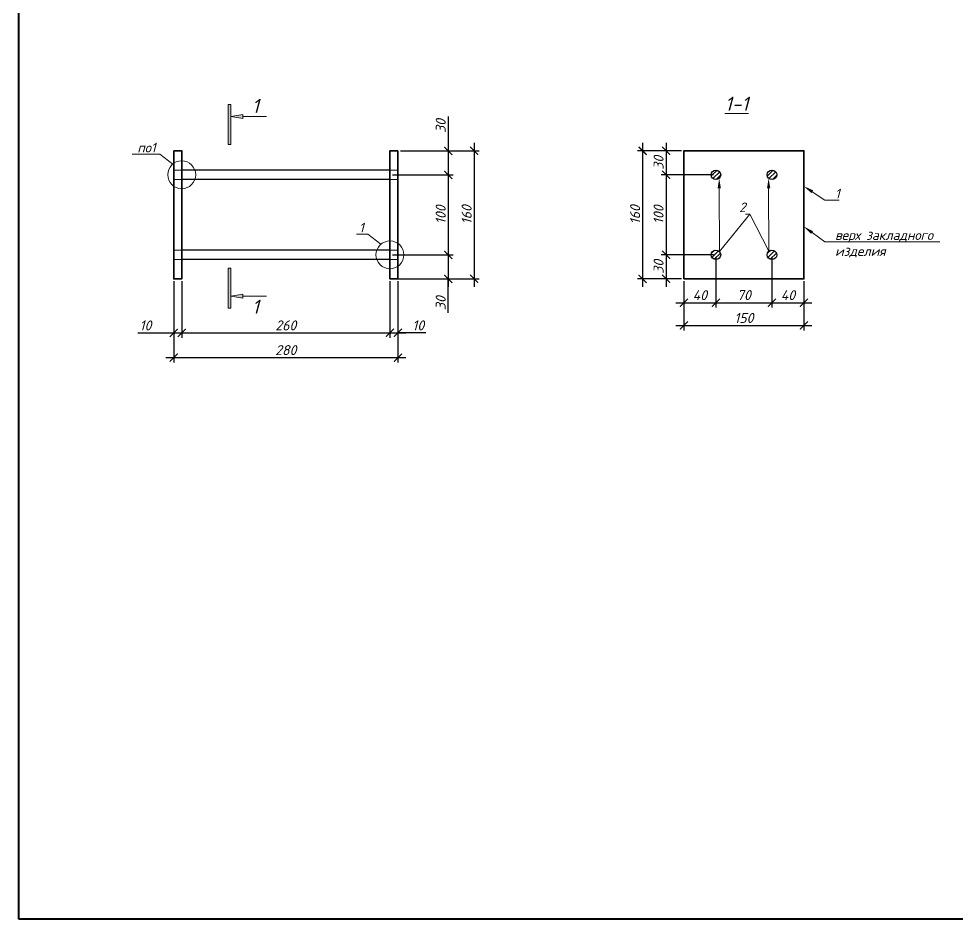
# Model space of a CAD drawing. Header units: millimetres. Extents: x -1807136 to 209800, y 0 to 410608.
# Drawn here: x 137875 to 139047, y 56757 to 57882 of the extents above; entities that cross this region are included whole.
import ezdxf
from ezdxf import colors
from ezdxf.entities.mleader import LeaderData, LeaderLine
from ezdxf.enums import TextEntityAlignment as Align
from ezdxf.math import Vec2, Vec3

# ---------------------------------------------------------------- set-up
doc = ezdxf.new("R2010")
doc.units = ezdxf.units.MM
doc.header["$PDMODE"] = 3
doc.layers.get('0').update_dxf_attribs({"lineweight": 5})
doc.layers.get('Defpoints').update_dxf_attribs({"lineweight": 0})
for name, color, linetype, lineweight in [('!!!Металл разрез', 7, 'Continuous', 35), ('#Dimensions', 7, 'Continuous', 9), ('#Арматура', 152, 'Continuous', 30), ('k_ Размеры', 7, 'Continuous', 15)]:
    doc.layers.add(name, color=color, linetype=linetype, lineweight=lineweight)
doc.styles.add('STEP PR', font='isocpeui.ttf')
doc.dimstyles.new('SPDS', dxfattribs={"dimscale": 10, "dimtxt": 2.5, "dimasz": 2, "dimexe": 1.25, "dimexo": 0.625, "dimtad": 1, "dimdec": 0, "dimrnd": 0.001, "dimtxsty": 'STEP PR', "dimblk": 'ARCHTICK', "dimcen": 2.5, "dimdle": 2, "dimclrd": 256, "dimclre": 256, "dimclrt": 7, "dimadec": 0, "dimazin": 2, "dimtfac": 0.75, "dimtdec": 0, "dimtmove": 1, "dimatfit": 3, "dimfxl": 1, "dimtolj": 1, "dimarcsym": 1})

# ---------------------------------------------------------------- blocks, each defined once
blk = doc.blocks.new('*U55')
at = {"layer": '#Арматура', "lineweight": 0}
h = blk.add_hatch(dxfattribs=at)
h.set_pattern_fill('ANSI31', scale=1.2)
edge = h.paths.add_edge_path()
edge.add_arc((0, 6), 6, 0, 360)
blk.add_circle((0, 6), 6)
blk = doc.blocks.new('_ArchTick')
at = {"color": 0, "linetype": 'ByBlock', "const_width": 0.15}
blk.add_lwpolyline([(-0.5, -0.5), (0.5, 0.5)], dxfattribs=at)
blk = doc.blocks.new('*D376')
at = {"layer": '#Dimensions', "lineweight": -2, "transparency": 16777216}
for p, q in [((138683.6, 57727.5), (138683.6, 57677.5)), ((138702.7, 57717.5), (138677.3, 57717.5)), ((138742.7, 57687.5), (138677.3, 57687.5))]:
    blk.add_line(p, q, dxfattribs=at)
at = {"layer": 'Defpoints', "color": 0, "transparency": 16777216}
for p in [(138705.8, 57717.5), (138683.6, 57687.5), (138745.8, 57687.5)]:
    blk.add_point(p, dxfattribs=at)
at = {"layer": '#Dimensions', "lineweight": -2, "transparency": 16777216, "xscale": 10, "yscale": 10, "zscale": 10}
for p, rotation in [((138683.6, 57717.5), 90), ((138683.6, 57687.5), 270)]:
    blk.add_blockref('_ArchTick', p, dxfattribs=dict(at, rotation=rotation))
at = {"layer": '#Dimensions', "color": 7, "transparency": 16777216, "insert": (138674.2, 57702.5), "char_height": 12.5, "attachment_point": 5, "rotation": 90, "style": 'STEP PR'}
blk.add_mtext('\\A1;30', dxfattribs=at)
blk = doc.blocks.new('*D377')
at = {"layer": '#Dimensions', "lineweight": -2, "transparency": 16777216}
for p, q in [((138683.6, 57697.5), (138683.6, 57577.5)), ((138742.7, 57687.5), (138677.3, 57687.5)), ((138742.7, 57587.5), (138677.3, 57587.5))]:
    blk.add_line(p, q, dxfattribs=at)
at = {"layer": 'Defpoints', "color": 0, "transparency": 16777216}
for p in [(138745.8, 57687.5), (138683.6, 57587.5), (138745.8, 57587.5)]:
    blk.add_point(p, dxfattribs=at)
at = {"layer": '#Dimensions', "lineweight": -2, "transparency": 16777216, "xscale": 10, "yscale": 10, "zscale": 10}
for p, rotation in [((138683.6, 57687.5), 90), ((138683.6, 57587.5), 270)]:
    blk.add_blockref('_ArchTick', p, dxfattribs=dict(at, rotation=rotation))
at = {"layer": '#Dimensions', "color": 7, "transparency": 16777216, "insert": (138674.2, 57637.5), "char_height": 12.5, "attachment_point": 5, "rotation": 90, "style": 'STEP PR'}
blk.add_mtext('\\A1;100', dxfattribs=at)
blk = doc.blocks.new('*D378')
at = {"layer": '#Dimensions', "lineweight": -2, "transparency": 16777216}
for p, q in [((138683.6, 57597.5), (138683.6, 57547.5)), ((138742.7, 57587.5), (138677.3, 57587.5)), ((138702.7, 57557.5), (138677.3, 57557.5))]:
    blk.add_line(p, q, dxfattribs=at)
at = {"layer": 'Defpoints', "color": 0, "transparency": 16777216}
for p in [(138745.8, 57587.5), (138683.6, 57557.5), (138705.8, 57557.5)]:
    blk.add_point(p, dxfattribs=at)
at = {"layer": '#Dimensions', "lineweight": -2, "transparency": 16777216, "xscale": 10, "yscale": 10, "zscale": 10}
for p, rotation in [((138683.6, 57587.5), 90), ((138683.6, 57557.5), 270)]:
    blk.add_blockref('_ArchTick', p, dxfattribs=dict(at, rotation=rotation))
at = {"layer": '#Dimensions', "color": 7, "transparency": 16777216, "insert": (138674.2, 57572.5), "char_height": 12.5, "attachment_point": 5, "rotation": 90, "style": 'STEP PR'}
blk.add_mtext('\\A1;30', dxfattribs=at)
blk = doc.blocks.new('*D379')
at = {"layer": '#Dimensions', "lineweight": -2, "transparency": 16777216}
for p, q in [((138745.8, 57584.4), (138745.8, 57521.5)), ((138705.8, 57554.4), (138705.8, 57521.5)), ((138695.8, 57527.7), (138755.8, 57527.7))]:
    blk.add_line(p, q, dxfattribs=at)
at = {"layer": 'Defpoints', "color": 0, "transparency": 16777216}
for p in [(138745.8, 57587.5), (138705.8, 57557.5), (138745.8, 57527.7)]:
    blk.add_point(p, dxfattribs=at)
at = {"layer": '#Dimensions', "lineweight": -2, "transparency": 16777216, "xscale": 10, "yscale": 10, "zscale": 10, "rotation": 180}
blk.add_blockref('_ArchTick', (138705.8, 57527.7), dxfattribs=at)
at = {"layer": '#Dimensions', "lineweight": -2, "transparency": 16777216, "xscale": 10, "yscale": 10, "zscale": 10}
blk.add_blockref('_ArchTick', (138745.8, 57527.7), dxfattribs=at)
at = {"layer": '#Dimensions', "color": 7, "transparency": 16777216, "insert": (138725.8, 57537.1), "char_height": 12.5, "attachment_point": 5, "style": 'STEP PR'}
blk.add_mtext('\\A1;40', dxfattribs=at)
blk = doc.blocks.new('*D380')
at = {"layer": '#Dimensions', "lineweight": -2, "transparency": 16777216}
for p, q in [((138745.8, 57584.4), (138745.8, 57521.5)), ((138815.8, 57584.4), (138815.8, 57521.5)), ((138735.8, 57527.7), (138825.8, 57527.7))]:
    blk.add_line(p, q, dxfattribs=at)
at = {"layer": 'Defpoints', "color": 0, "transparency": 16777216}
for p in [(138745.8, 57587.5), (138815.8, 57587.5), (138815.8, 57527.7)]:
    blk.add_point(p, dxfattribs=at)
at = {"layer": '#Dimensions', "lineweight": -2, "transparency": 16777216, "xscale": 10, "yscale": 10, "zscale": 10, "rotation": 180}
blk.add_blockref('_ArchTick', (138745.8, 57527.7), dxfattribs=at)
at = {"layer": '#Dimensions', "lineweight": -2, "transparency": 16777216, "xscale": 10, "yscale": 10, "zscale": 10}
blk.add_blockref('_ArchTick', (138815.8, 57527.7), dxfattribs=at)
at = {"layer": '#Dimensions', "color": 7, "transparency": 16777216, "insert": (138780.8, 57537.2), "char_height": 12.5, "attachment_point": 5, "style": 'STEP PR'}
blk.add_mtext('\\A1;70', dxfattribs=at)
blk = doc.blocks.new('*D381')
at = {"layer": '#Dimensions', "lineweight": -2, "transparency": 16777216}
for p, q in [((138815.8, 57584.4), (138815.8, 57521.5)), ((138855.8, 57554.4), (138855.8, 57521.5)), ((138805.8, 57527.7), (138865.8, 57527.7))]:
    blk.add_line(p, q, dxfattribs=at)
at = {"layer": 'Defpoints', "color": 0, "transparency": 16777216}
for p in [(138815.8, 57587.5), (138855.8, 57557.5), (138855.8, 57527.7)]:
    blk.add_point(p, dxfattribs=at)
at = {"layer": '#Dimensions', "lineweight": -2, "transparency": 16777216, "xscale": 10, "yscale": 10, "zscale": 10, "rotation": 180}
blk.add_blockref('_ArchTick', (138815.8, 57527.7), dxfattribs=at)
at = {"layer": '#Dimensions', "lineweight": -2, "transparency": 16777216, "xscale": 10, "yscale": 10, "zscale": 10}
blk.add_blockref('_ArchTick', (138855.8, 57527.7), dxfattribs=at)
at = {"layer": '#Dimensions', "color": 7, "transparency": 16777216, "insert": (138835.8, 57537.1), "char_height": 12.5, "attachment_point": 5, "style": 'STEP PR'}
blk.add_mtext('\\A1;40', dxfattribs=at)
blk = doc.blocks.new('*D382')
at = {"layer": '#Dimensions', "lineweight": -2, "transparency": 16777216}
for p, q in [((138654.3, 57727.5), (138654.3, 57547.5)), ((138702.7, 57717.5), (138648, 57717.5)), ((138702.7, 57557.5), (138648, 57557.5))]:
    blk.add_line(p, q, dxfattribs=at)
at = {"layer": 'Defpoints', "color": 0, "transparency": 16777216}
for p in [(138705.8, 57717.5), (138654.3, 57557.5), (138705.8, 57557.5)]:
    blk.add_point(p, dxfattribs=at)
at = {"layer": '#Dimensions', "lineweight": -2, "transparency": 16777216, "xscale": 10, "yscale": 10, "zscale": 10}
for p, rotation in [((138654.3, 57717.5), 90), ((138654.3, 57557.5), 270)]:
    blk.add_blockref('_ArchTick', p, dxfattribs=dict(at, rotation=rotation))
at = {"layer": '#Dimensions', "color": 7, "transparency": 16777216, "insert": (138644.9, 57637.5), "char_height": 12.5, "attachment_point": 5, "rotation": 90, "style": 'STEP PR'}
blk.add_mtext('\\A1;160', dxfattribs=at)
blk = doc.blocks.new('*D383')
at = {"layer": '#Dimensions', "lineweight": -2, "transparency": 16777216}
for p, q in [((138705.8, 57554.4), (138705.8, 57493)), ((138855.8, 57554.4), (138855.8, 57493)), ((138695.8, 57499.2), (138865.8, 57499.2))]:
    blk.add_line(p, q, dxfattribs=at)
at = {"layer": 'Defpoints', "color": 0, "transparency": 16777216}
for p in [(138705.8, 57557.5), (138855.8, 57557.5), (138855.8, 57499.2)]:
    blk.add_point(p, dxfattribs=at)
at = {"layer": '#Dimensions', "lineweight": -2, "transparency": 16777216, "xscale": 10, "yscale": 10, "zscale": 10, "rotation": 180}
blk.add_blockref('_ArchTick', (138705.8, 57499.2), dxfattribs=at)
at = {"layer": '#Dimensions', "lineweight": -2, "transparency": 16777216, "xscale": 10, "yscale": 10, "zscale": 10}
blk.add_blockref('_ArchTick', (138855.8, 57499.2), dxfattribs=at)
at = {"layer": '#Dimensions', "color": 7, "transparency": 16777216, "insert": (138780.8, 57508.6), "char_height": 12.5, "attachment_point": 5, "style": 'STEP PR'}
blk.add_mtext('\\A1;150', dxfattribs=at)
blk = doc.blocks.new('*D384')
at = {"layer": '#Dimensions', "lineweight": -2, "transparency": 16777216}
for p, q in [((138411.5, 57760.4), (138411.5, 57717.5)), ((138411.5, 57727.5), (138411.5, 57677.5)), ((138351.7, 57717.5), (138417.7, 57717.5)), ((138341.7, 57687.5), (138417.7, 57687.5))]:
    blk.add_line(p, q, dxfattribs=at)
at = {"layer": 'Defpoints', "color": 0, "transparency": 16777216}
for p in [(138348.6, 57717.5), (138338.6, 57687.5), (138411.5, 57687.5)]:
    blk.add_point(p, dxfattribs=at)
at = {"layer": '#Dimensions', "lineweight": -2, "transparency": 16777216, "xscale": 10, "yscale": 10, "zscale": 10}
for p, rotation in [((138411.5, 57717.5), 90), ((138411.5, 57687.5), 270)]:
    blk.add_blockref('_ArchTick', p, dxfattribs=dict(at, rotation=rotation))
at = {"layer": '#Dimensions', "color": 7, "transparency": 16777216, "insert": (138402.1, 57748.5), "char_height": 12.5, "attachment_point": 5, "rotation": 90, "style": 'STEP PR'}
blk.add_mtext('\\A1;30', dxfattribs=at)
blk = doc.blocks.new('*D385')
at = {"layer": '#Dimensions', "lineweight": -2, "transparency": 16777216}
for p, q in [((138411.5, 57697.5), (138411.5, 57577.5)), ((138341.7, 57687.5), (138417.7, 57687.5)), ((138341.7, 57587.5), (138417.7, 57587.5))]:
    blk.add_line(p, q, dxfattribs=at)
at = {"layer": 'Defpoints', "color": 0, "transparency": 16777216}
for p in [(138338.6, 57687.5), (138338.6, 57587.5), (138411.5, 57587.5)]:
    blk.add_point(p, dxfattribs=at)
at = {"layer": '#Dimensions', "lineweight": -2, "transparency": 16777216, "xscale": 10, "yscale": 10, "zscale": 10}
for p, rotation in [((138411.5, 57687.5), 90), ((138411.5, 57587.5), 270)]:
    blk.add_blockref('_ArchTick', p, dxfattribs=dict(at, rotation=rotation))
at = {"layer": '#Dimensions', "color": 7, "transparency": 16777216, "insert": (138402.1, 57637.5), "char_height": 12.5, "attachment_point": 5, "rotation": 90, "style": 'STEP PR'}
blk.add_mtext('\\A1;100', dxfattribs=at)
blk = doc.blocks.new('*D386')
at = {"layer": '#Dimensions', "lineweight": -2, "transparency": 16777216}
for p, q in [((138411.5, 57597.5), (138411.5, 57547.5)), ((138341.7, 57587.5), (138417.7, 57587.5)), ((138341.7, 57557.5), (138417.7, 57557.5)), ((138411.5, 57515.2), (138411.5, 57557.5))]:
    blk.add_line(p, q, dxfattribs=at)
at = {"layer": 'Defpoints', "color": 0, "transparency": 16777216}
for p in [(138338.6, 57587.5), (138338.6, 57557.5), (138411.5, 57557.5)]:
    blk.add_point(p, dxfattribs=at)
at = {"layer": '#Dimensions', "lineweight": -2, "transparency": 16777216, "xscale": 10, "yscale": 10, "zscale": 10}
for p, rotation in [((138411.5, 57587.5), 90), ((138411.5, 57557.5), 270)]:
    blk.add_blockref('_ArchTick', p, dxfattribs=dict(at, rotation=rotation))
at = {"layer": '#Dimensions', "color": 7, "transparency": 16777216, "insert": (138402.1, 57527.1), "char_height": 12.5, "attachment_point": 5, "rotation": 90, "style": 'STEP PR'}
blk.add_mtext('\\A1;30', dxfattribs=at)
blk = doc.blocks.new('*D387')
at = {"layer": '#Dimensions', "lineweight": -2, "transparency": 16777216}
for p, q in [((138068.6, 57554.4), (138068.6, 57483.7)), ((138078.6, 57554.4), (138078.6, 57483.7)), ((138023.9, 57490), (138068.6, 57490)), ((138058.6, 57490), (138088.6, 57490))]:
    blk.add_line(p, q, dxfattribs=at)
at = {"layer": 'Defpoints', "color": 0, "transparency": 16777216}
for p in [(138068.6, 57557.5), (138078.6, 57557.5), (138078.6, 57490)]:
    blk.add_point(p, dxfattribs=at)
at = {"layer": '#Dimensions', "lineweight": -2, "transparency": 16777216, "xscale": 10, "yscale": 10, "zscale": 10, "rotation": 180}
blk.add_blockref('_ArchTick', (138068.6, 57490), dxfattribs=at)
at = {"layer": '#Dimensions', "lineweight": -2, "transparency": 16777216, "xscale": 10, "yscale": 10, "zscale": 10}
blk.add_blockref('_ArchTick', (138078.6, 57490), dxfattribs=at)
at = {"layer": '#Dimensions', "color": 7, "transparency": 16777216, "insert": (138033.3, 57499.3), "char_height": 12.5, "attachment_point": 5, "style": 'STEP PR'}
blk.add_mtext('\\A1;10', dxfattribs=at)
blk = doc.blocks.new('*D388')
at = {"layer": '#Dimensions', "lineweight": -2, "transparency": 16777216}
for p, q in [((138078.6, 57554.4), (138078.6, 57483.7)), ((138338.6, 57554.4), (138338.6, 57483.7)), ((138068.6, 57490), (138348.6, 57490))]:
    blk.add_line(p, q, dxfattribs=at)
at = {"layer": 'Defpoints', "color": 0, "transparency": 16777216}
for p in [(138078.6, 57557.5), (138338.6, 57557.5), (138338.6, 57490)]:
    blk.add_point(p, dxfattribs=at)
at = {"layer": '#Dimensions', "lineweight": -2, "transparency": 16777216, "xscale": 10, "yscale": 10, "zscale": 10, "rotation": 180}
blk.add_blockref('_ArchTick', (138078.6, 57490), dxfattribs=at)
at = {"layer": '#Dimensions', "lineweight": -2, "transparency": 16777216, "xscale": 10, "yscale": 10, "zscale": 10}
blk.add_blockref('_ArchTick', (138338.6, 57490), dxfattribs=at)
at = {"layer": '#Dimensions', "color": 7, "transparency": 16777216, "insert": (138208.6, 57499.3), "char_height": 12.5, "attachment_point": 5, "style": 'STEP PR'}
blk.add_mtext('\\A1;260', dxfattribs=at)
blk = doc.blocks.new('*D389')
at = {"layer": '#Dimensions', "lineweight": -2, "transparency": 16777216}
for p, q in [((138338.6, 57554.4), (138338.6, 57483.7)), ((138348.6, 57554.4), (138348.6, 57483.7)), ((138328.6, 57490), (138358.6, 57490)), ((138383.4, 57490), (138348.6, 57490))]:
    blk.add_line(p, q, dxfattribs=at)
at = {"layer": 'Defpoints', "color": 0, "transparency": 16777216}
for p in [(138338.6, 57557.5), (138348.6, 57557.5), (138348.6, 57490)]:
    blk.add_point(p, dxfattribs=at)
at = {"layer": '#Dimensions', "lineweight": -2, "transparency": 16777216, "xscale": 10, "yscale": 10, "zscale": 10, "rotation": 180}
blk.add_blockref('_ArchTick', (138338.6, 57490), dxfattribs=at)
at = {"layer": '#Dimensions', "lineweight": -2, "transparency": 16777216, "xscale": 10, "yscale": 10, "zscale": 10}
blk.add_blockref('_ArchTick', (138348.6, 57490), dxfattribs=at)
at = {"layer": '#Dimensions', "color": 7, "transparency": 16777216, "insert": (138374, 57499.3), "char_height": 12.5, "attachment_point": 5, "style": 'STEP PR'}
blk.add_mtext('\\A1;10', dxfattribs=at)
blk = doc.blocks.new('*D390')
at = {"layer": '#Dimensions', "lineweight": -2, "transparency": 16777216}
for p, q in [((138443.8, 57727.5), (138443.8, 57547.5)), ((138351.7, 57717.5), (138450.1, 57717.5)), ((138351.7, 57557.5), (138450.1, 57557.5))]:
    blk.add_line(p, q, dxfattribs=at)
at = {"layer": 'Defpoints', "color": 0, "transparency": 16777216}
for p in [(138348.6, 57717.5), (138348.6, 57557.5), (138443.8, 57557.5)]:
    blk.add_point(p, dxfattribs=at)
at = {"layer": '#Dimensions', "lineweight": -2, "transparency": 16777216, "xscale": 10, "yscale": 10, "zscale": 10}
for p, rotation in [((138443.8, 57717.5), 90), ((138443.8, 57557.5), 270)]:
    blk.add_blockref('_ArchTick', p, dxfattribs=dict(at, rotation=rotation))
at = {"layer": '#Dimensions', "color": 7, "transparency": 16777216, "insert": (138434.5, 57637.5), "char_height": 12.5, "attachment_point": 5, "rotation": 90, "style": 'STEP PR'}
blk.add_mtext('\\A1;160', dxfattribs=at)
blk = doc.blocks.new('*D391')
at = {"layer": '#Dimensions', "lineweight": -2, "transparency": 16777216}
for p, q in [((138068.6, 57554.4), (138068.6, 57452.8)), ((138348.6, 57554.4), (138348.6, 57452.8)), ((138058.6, 57459), (138358.6, 57459))]:
    blk.add_line(p, q, dxfattribs=at)
at = {"layer": 'Defpoints', "color": 0, "transparency": 16777216}
for p in [(138068.6, 57557.5), (138348.6, 57557.5), (138348.6, 57459)]:
    blk.add_point(p, dxfattribs=at)
at = {"layer": '#Dimensions', "lineweight": -2, "transparency": 16777216, "xscale": 10, "yscale": 10, "zscale": 10, "rotation": 180}
blk.add_blockref('_ArchTick', (138068.6, 57459), dxfattribs=at)
at = {"layer": '#Dimensions', "lineweight": -2, "transparency": 16777216, "xscale": 10, "yscale": 10, "zscale": 10}
blk.add_blockref('_ArchTick', (138348.6, 57459), dxfattribs=at)
at = {"layer": '#Dimensions', "color": 7, "transparency": 16777216, "insert": (138208.6, 57468.4), "char_height": 12.5, "attachment_point": 5, "style": 'STEP PR'}
blk.add_mtext('\\A1;280', dxfattribs=at)
blk = doc.blocks.new('_None')
blk = doc.blocks.new('*U197')
at = {"linetype": 'ByBlock', "ltscale": 100}
h = blk.add_hatch(color=256, dxfattribs=at)
h.dxf.hatch_style = 1
h.paths.add_polyline_path([(35, 1000), (-35, 1000), (-35, 0), (35, 0)])
h = blk.add_hatch(color=256, dxfattribs=at)
h.dxf.hatch_style = 1
h.paths.add_polyline_path([(335, 750), (335, 700), (335, 650), (35, 700)])
for p, q in [((-35, 1000), (35, 1000)), ((-35, 0), (-35, 1000)), ((35, 1000), (35, 0)), ((35, 700), (335, 750)), ((335, 750), (335, 700)), ((35, 700), (335, 650)), ((335, 650), (335, 700)), ((35, 0), (-35, 0))]:
    blk.add_line(p, q, dxfattribs=at)
at = {"linetype": 'ByBlock', "ltscale": 100, "extrusion": (0, 1, 0), "elevation": 700}
blk.add_lwpolyline([(-925, 0), (-335, 0)], dxfattribs=at)
at = {"ltscale": 100, "style": 'STEP PR'}
blk.add_attdef('Nv', text='', height=350, dxfattribs=at).set_placement((781, 790), align=Align.RIGHT)
blk = doc.blocks.new('*U198')
at = {"linetype": 'ByBlock', "ltscale": 100}
h = blk.add_hatch(color=256, dxfattribs=at)
h.dxf.hatch_style = 1
h.paths.add_polyline_path([(35, 0), (-35, 0), (-35, -1000), (35, -1000)])
h = blk.add_hatch(color=256, dxfattribs=at)
h.dxf.hatch_style = 1
h.paths.add_polyline_path([(335, -750), (335, -700), (335, -650), (35, -700)])
for p, q in [((35, 0), (-35, 0)), ((-35, 0), (-35, -1000)), ((35, -1000), (35, 0)), ((35, -700), (335, -650)), ((35, -700), (335, -750)), ((335, -650), (335, -700)), ((335, -750), (335, -700)), ((-35, -1000), (35, -1000))]:
    blk.add_line(p, q, dxfattribs=at)
at = {"linetype": 'ByBlock', "ltscale": 100, "extrusion": (0, -1, 0), "elevation": 700}
blk.add_lwpolyline([(925, 0), (335, 0)], dxfattribs=at)
at = {"ltscale": 100, "style": 'STEP PR'}
blk.add_attdef('Nv', text='', height=350, dxfattribs=at).set_placement((781, -1140), align=Align.RIGHT)

msp = doc.modelspace()

# ---------------------------------------------------------------- linework, layer by layer
at = {"layer": '!!!Металл разрез'}
for points in [[(138068.61946, 57717.49319), (138078.61946, 57717.49319), (138078.61946, 57557.49319), (138068.61946, 57557.49319)], [(138348.61946, 57717.49319), (138338.61946, 57717.49319), (138338.61946, 57557.49319), (138348.61946, 57557.49319)], [(138705.80554, 57557.49319), (138855.80554, 57557.49319), (138855.80554, 57717.49319), (138705.80554, 57717.49319)]]:
    msp.add_lwpolyline(points, close=True, dxfattribs=at)
at = {"layer": '#Арматура'}
for points in [[(138338.61946, 57693.49319), (138078.61946, 57693.49319)], [(138338.61946, 57681.49319), (138078.61946, 57681.49319)], [(138338.61946, 57593.49319), (138078.61946, 57593.49319)], [(138338.61946, 57581.49319), (138078.61946, 57581.49319)]]:
    msp.add_lwpolyline(points, dxfattribs=at)
at = {"color": 3, "lineweight": 40}
msp.add_lwpolyline([(137875.04587, 65759.17017), (161551.49273, 65759.17017), (161551.49273, 56757.24038), (137875.04587, 56757.24038)], close=True, dxfattribs=at)
for points in [[(138078.61946, 57693.49319), (138068.61946, 57693.49319)], [(138338.61946, 57693.49319), (138348.61946, 57693.49319)], [(138078.61946, 57681.49319), (138068.61946, 57681.49319)], [(138338.61946, 57681.49319), (138348.61946, 57681.49319)], [(138078.61946, 57593.49319), (138068.61946, 57593.49319)], [(138338.61946, 57593.49319), (138348.61946, 57593.49319)], [(138078.61946, 57581.49319), (138068.61946, 57581.49319)], [(138338.61946, 57581.49319), (138348.61946, 57581.49319)]]:
    msp.add_lwpolyline(points)
at = {"layer": 'k_ Размеры'}
for centre in [(138078.61946, 57687.49319), (138338.61946, 57587.49319)]:
    msp.add_circle(centre, 17.38977, dxfattribs=at)

# ---------------------------------------------------------------- block references
at = {"layer": '#Арматура'}
for p in [(138745.80554, 57681.49319), (138815.80554, 57681.49319), (138745.80554, 57581.49319), (138815.80554, 57581.49319)]:
    msp.add_blockref('*U55', p, dxfattribs=at)
ref = msp.add_blockref('*U197', (138138.28436, 57725.31171), dxfattribs=dict(xscale=0.05, yscale=0.05, zscale=0.05))
ref.add_attrib('Nv', '1', dxfattribs={"ltscale": 100, "height": 17.5, "style": 'STEP PR'}).set_placement((138175.11541, 57764.81237), align=Align.RIGHT)
ref = msp.add_blockref('*U198', (138138.28436, 57570.90227), dxfattribs=dict(xscale=0.05, yscale=0.05, zscale=0.05))
ref.add_attrib('Nv', '1', dxfattribs={"ltscale": 100, "height": 17.5, "style": 'STEP PR'}).set_placement((138175.11541, 57513.90161), align=Align.RIGHT)

# ---------------------------------------------------------------- texts
at = {"layer": 'k_ Размеры', "insert": (138771.82428, 57776.31193), "char_height": 17.5, "attachment_point": 5, "style": 'STEP PR'}
msp.add_mtext('\\A1;{\\L1-1}', dxfattribs=at)

# ---------------------------------------------------------------- dimensions: what is measured, and where the dimension line sits
at = {"layer": '#Dimensions'}
for base, p1, p2, picture, middle in [((138411.4856, 57687.49319), (138348.61946, 57717.49319), (138338.61946, 57687.49319), '*D384', (138411.06446, 57748.54484)), ((138411.4856, 57557.49319), (138338.61946, 57587.49319), (138338.61946, 57557.49319), '*D386', (138411.4856, 57527.11356))]:
    dim = msp.add_linear_dim(base=base, p1=p1, p2=p2, angle=90, dimstyle='SPDS', override={"dimscale": 5}, dxfattribs=at)
    dim.commit()
    dim.dimension.update_dxf_attribs({"geometry": picture, "text_midpoint": middle, "dimtype": 160})
for base, p1, p2, picture, middle in [((138443.83365, 57557.49319), (138348.61946, 57717.49319), (138348.61946, 57557.49319), '*D390', (138434.45865, 57637.49319)), ((138654.26754, 57557.49319), (138705.80554, 57717.49319), (138705.80554, 57557.49319), '*D382', (138644.89254, 57637.49319)), ((138683.59622, 57687.49319), (138705.80554, 57717.49319), (138745.80554, 57687.49319), '*D376', (138674.22122, 57702.49319)), ((138411.4856, 57587.49319), (138338.61946, 57687.49319), (138338.61946, 57587.49319), '*D385', (138402.1106, 57637.49319)), ((138683.59622, 57587.49319), (138745.80554, 57687.49319), (138745.80554, 57587.49319), '*D377', (138674.22122, 57637.49319)), ((138683.59622, 57557.49319), (138745.80554, 57587.49319), (138705.80554, 57557.49319), '*D378', (138674.22122, 57572.49319))]:
    dim = msp.add_linear_dim(base=base, p1=p1, p2=p2, angle=90, dimstyle='SPDS', override={"dimscale": 5}, dxfattribs=at)
    dim.commit()
    dim.dimension.update_dxf_attribs({"geometry": picture, "text_midpoint": middle})
for base, p1, p2, picture, middle in [((138745.80554, 57527.74618), (138705.80554, 57557.49319), (138745.80554, 57587.49319), '*D379', (138725.80554, 57537.12118)), ((138815.80554, 57527.74618), (138745.80554, 57587.49319), (138815.80554, 57587.49319), '*D380', (138780.80554, 57537.20168)), ((138855.80554, 57527.74618), (138815.80554, 57587.49319), (138855.80554, 57557.49319), '*D381', (138835.80554, 57537.12118)), ((138348.61946, 57459.00898), (138068.61946, 57557.49319), (138348.61946, 57557.49319), '*D391', (138208.61946, 57468.38398)), ((138338.61946, 57489.95265), (138078.61946, 57557.49319), (138338.61946, 57557.49319), '*D388', (138208.61946, 57499.32765)), ((138855.80554, 57499.21596), (138705.80554, 57557.49319), (138855.80554, 57557.49319), '*D383', (138780.80554, 57508.59096))]:
    dim = msp.add_linear_dim(base=base, p1=p1, p2=p2, dimstyle='SPDS', override={"dimscale": 5}, dxfattribs=at)
    dim.commit()
    dim.dimension.update_dxf_attribs({"geometry": picture, "text_midpoint": middle})
for base, p1, p2, picture, middle in [((138078.61946, 57489.95265), (138068.61946, 57557.49319), (138078.61946, 57557.49319), '*D387', (138033.30002, 57494.25088)), ((138348.61946, 57489.95265), (138338.61946, 57557.49319), (138348.61946, 57557.49319), '*D389', (138374.01991, 57489.82075))]:
    dim = msp.add_linear_dim(base=base, p1=p1, p2=p2, dimstyle='SPDS', override={"dimscale": 5}, dxfattribs=at)
    dim.commit()
    dim.dimension.update_dxf_attribs({"geometry": picture, "text_midpoint": middle, "dimtype": 160})

# ---------------------------------------------------------------- leaders
at = {"layer": 'k_ Размеры'}
ml = msp.add_multileader_mtext('Standard', dxfattribs=at)
ml.set_content('\\A1;по1', color=256, style='STEP PR')
ml.set_leader_properties(color=256, linetype='ByLayer', lineweight=-1)
ml.set_arrow_properties(name='NONE')
ml.build(insert=Vec2(0, 0))
ml.multileader.update_dxf_attribs({"text_left_attachment_type": 6, "text_right_attachment_type": 6, "dogleg_length": 0, "arrow_head_size": 12, "scale": 0.05})
ctx = ml.context
ctx.base_point, ctx.scale, ctx.char_height, ctx.arrow_head_size, ctx.landing_gap_size, ctx.plane_origin = Vec3(138016.8856, 57713.13443), 0.05, 12, 12, 5, Vec3(143697.01524, 44861.93604)
ctx.left_attachment, ctx.right_attachment, ctx.text_align_type = 6, 6, 2
notes = []
notes.append((ctx, [(1, (1, 1, 0), (138051.14924, 57713.13443), (-1, 0), 0, [(0, [(138067.40297, 57700.78207)], 0, [])])]))
ctx.mtext.insert, ctx.mtext.rotation, ctx.mtext.alignment, ctx.mtext.flow_direction = Vec3(138046.14924, 57727.53443), 6.2831853072, 3, 5
ml = msp.add_multileader_mtext('Standard', dxfattribs=at)
ml.set_content('\\A1;2    ', color=256, style='STEP PR')
ml.set_leader_properties(color=256, linetype='ByLayer', lineweight=-1)
ml.build(insert=Vec2(0, 0))
ml.multileader.update_dxf_attribs({"text_left_attachment_type": 6, "text_right_attachment_type": 6, "dogleg_length": 0, "arrow_head_size": 12.5, "scale": 0.05})
ctx = ml.context
ctx.base_point, ctx.scale, ctx.char_height, ctx.arrow_head_size, ctx.landing_gap_size, ctx.plane_origin = Vec3(138769.87432, 57638.51056), 0.05, 12, 12.5, 5, Vec3(146790.23009, 49974.67803)
ctx.left_attachment, ctx.right_attachment = 6, 6
notes.append((ctx, [(1, (1, 1, 0), (138788.3925, 57638.51056), (-1, 0), 0, [(2, [(138749.98124, 57683.18465), (138750.25369, 57591.51985)], 0, []), (3, [(138811.69886, 57683.11882), (138811.75988, 57591.92406)], 0, [])])]))
ctx.mtext.insert, ctx.mtext.rotation, ctx.mtext.width, ctx.mtext.flow_direction = Vec3(138774.87432, 57652.91056), 6.2831853072, 13.4502419, 5
ml = msp.add_multileader_mtext('Standard', dxfattribs=at)
ml.set_content('\\A1; 1', color=256, style='STEP PR')
ml.set_leader_properties(color=256, linetype='ByLayer', lineweight=-1)
ml.build(insert=Vec2(0, 0))
ml.multileader.update_dxf_attribs({"text_left_attachment_type": 6, "text_right_attachment_type": 6, "dogleg_length": 0, "arrow_head_size": 12.5, "scale": 0.05})
ctx = ml.context
ctx.base_point, ctx.scale, ctx.char_height, ctx.arrow_head_size, ctx.landing_gap_size, ctx.plane_origin = Vec3(138882.01528, 57655.61003), 0.05, 12, 12.5, 5, Vec3(146990.80645, 50063.15101)
ctx.left_attachment, ctx.right_attachment = 6, 6
notes.append((ctx, [(0, (1, 1, 0), (138882.01528, 57655.61003), (1, 0), 0, [(2, [(138855.80554, 57673.2552)], 0, [])])]))
ctx.mtext.insert, ctx.mtext.rotation, ctx.mtext.flow_direction = Vec3(138887.01528, 57670.01003), 6.2831853072, 5
ml = msp.add_multileader_mtext('Standard', dxfattribs=at)
ml.set_content('\\A1;1', color=256, style='STEP PR')
ml.set_leader_properties(color=256, linetype='ByLayer', lineweight=-1)
ml.set_arrow_properties(name='NONE')
ml.build(insert=Vec2(0, 0))
ml.multileader.update_dxf_attribs({"text_left_attachment_type": 6, "text_right_attachment_type": 6, "dogleg_length": 0, "arrow_head_size": 12, "scale": 0.05})
ctx = ml.context
ctx.base_point, ctx.scale, ctx.char_height, ctx.arrow_head_size, ctx.landing_gap_size, ctx.plane_origin = Vec3(138296.79469, 57613.13443), 0.05, 12, 12, 5, Vec3(143957.01524, 44761.93604)
ctx.left_attachment, ctx.right_attachment, ctx.text_align_type = 6, 6, 2
notes.append((ctx, [(1, (1, 1, 0), (138311.14924, 57613.13443), (-1, 0), 0, [(0, [(138327.40297, 57600.78207)], 0, [])])]))
ctx.mtext.insert, ctx.mtext.rotation, ctx.mtext.alignment, ctx.mtext.flow_direction = Vec3(138306.14924, 57627.53443), 6.2831853072, 3, 5
ml = msp.add_multileader_mtext('Standard', dxfattribs=at)
ml.set_content('\\A1; верх закладного\\P изделия', color=256, style='STEP PR')
ml.set_leader_properties(color=256, linetype='ByLayer', lineweight=-1)
ml.build(insert=Vec2(0, 0))
ml.multileader.update_dxf_attribs({"text_left_attachment_type": 6, "text_right_attachment_type": 6, "dogleg_length": 0, "arrow_head_size": 12.5, "scale": 0.05})
ctx = ml.context
ctx.base_point, ctx.scale, ctx.char_height, ctx.arrow_head_size, ctx.landing_gap_size, ctx.plane_origin = Vec3(138882.01528, 57603.69149), 0.05, 12, 12.5, 5, Vec3(146860.80645, 49977.74903)
ctx.left_attachment, ctx.right_attachment = 6, 6
notes.append((ctx, [(0, (1, 1, 0), (138882.01528, 57603.69149), (1, 0), 0, [(2, [(138855.80554, 57622.63481)], 0, [])])]))
ctx.mtext.insert, ctx.mtext.rotation, ctx.mtext.flow_direction = Vec3(138887.01528, 57618.09149), 6.2831853072, 5
for ctx, leaders in notes:
    for number, flags, end, landing, length, lines in leaders:
        leader = LeaderData()
        leader.index, (leader.has_last_leader_line, leader.has_dogleg_vector, leader.attachment_direction) = number, flags
        leader.last_leader_point, leader.dogleg_vector, leader.dogleg_length = Vec3(end), Vec3(landing), length
        for number, points, colour, breaks in lines:
            line = LeaderLine()
            line.index, line.vertices, line.color, line.breaks = number, Vec3.list(points), colors.encode_raw_color(colour), breaks
            leader.lines.append(line)
        ctx.leaders.append(leader)

doc.saveas('drawing.dxf')
